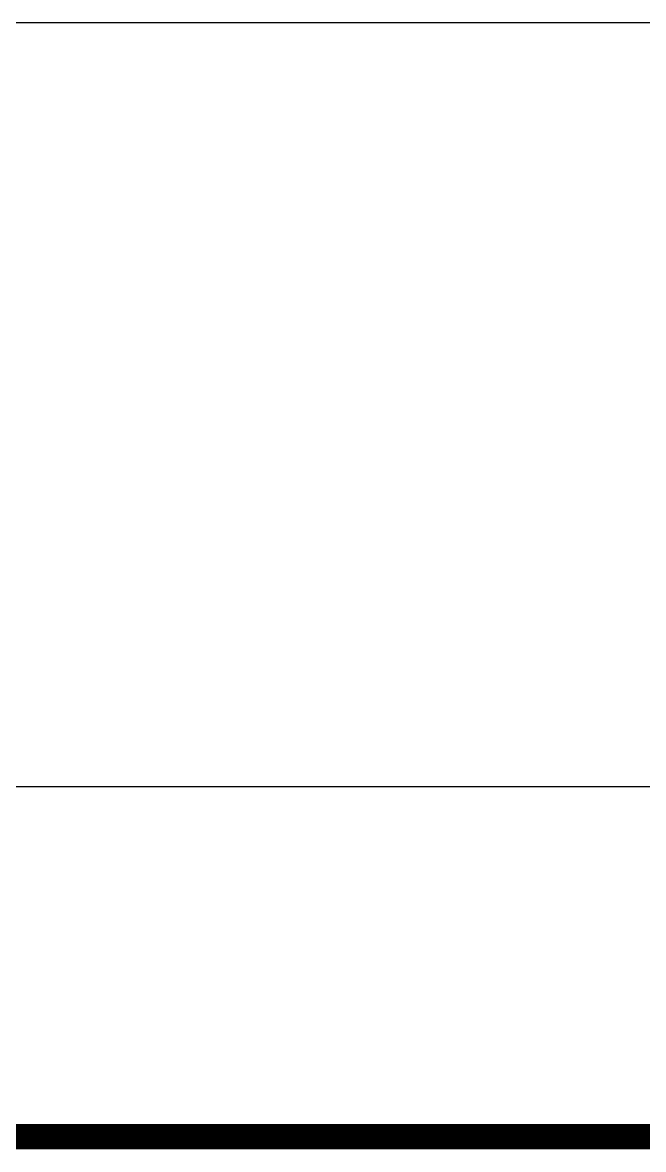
# Model space of a CAD drawing. Header units: millimetres. Extents: x 0 to 6090, y -6000 to 101.
# Drawn here: x 3680 to 4167, y -5085 to -4200 of the extents above; entities that cross this region are included whole.
import ezdxf

# ---------------------------------------------------------------- set-up
doc = ezdxf.new("R2010")
doc.units = ezdxf.units.MM
doc.layers.add('high_way', color=7, linetype='Continuous', lineweight=40)

# ---------------------------------------------------------------- blocks, each defined once
blk = doc.blocks.new('*U3')
at = {"layer": 'Defpoints'}
blk.add_line((-3000, 0), (3000, 0), dxfattribs=at)
blk = doc.blocks.new('*U4')
at = {"layer": 'Defpoints', "color": 0, "linetype": 'ByBlock', "lineweight": -2, "transparency": 16777216}
for p in [(0, 1800), (10, 1800), (20, 1800), (30, 1800), (40, 1800), (50, 1800), (60, 1800), (70, 1800), (80, 1800), (90, 1800), (0, 1200), (10, 1200), (20, 1200), (30, 1200), (40, 1200), (50, 1200), (60, 1200), (70, 1200), (80, 1200), (90, 1200)]:
    blk.add_blockref('*U3', p, dxfattribs=at)

msp = doc.modelspace()

# ---------------------------------------------------------------- linework, layer by layer
at = {"layer": 'high_way', "const_width": 20}
msp.add_lwpolyline([(2915, -5075), (4616, -5075, 0.4142136), (5246, -4445), (5246, -4375)], format="xyb", dxfattribs=at)
msp.add_lwpolyline([(2915, -5075), (4616, -5075)], dxfattribs=at)

# ---------------------------------------------------------------- block references
at = {"layer": 'Defpoints'}
msp.add_blockref('*U4', (3000, -6000), dxfattribs=at)

doc.saveas('drawing.dxf')
